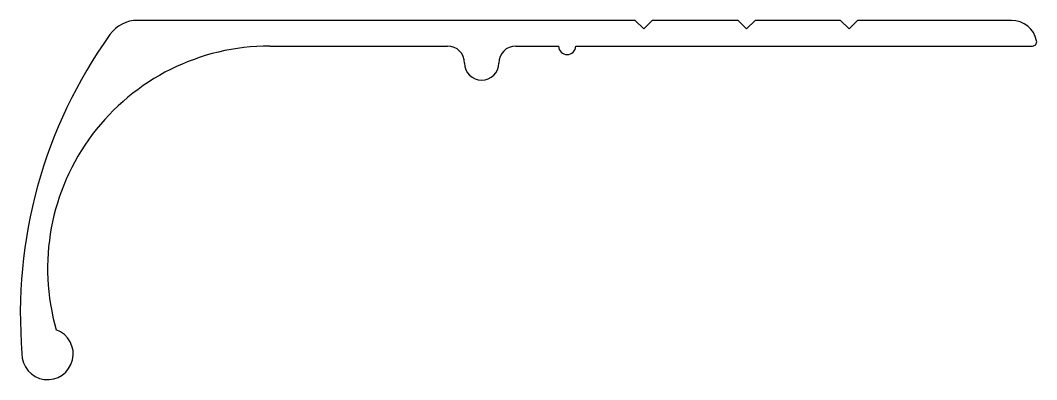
# Model space of a CAD drawing. Extents: x 556 to 615.5, y 885.4 to 906.4.
import ezdxf

# ---------------------------------------------------------------- set-up
doc = ezdxf.new("R2010")
doc.units = 0
doc.layers.get('0').update_dxf_attribs({"linetype": 'CONTINUOUS'})

msp = doc.modelspace()

# ---------------------------------------------------------------- linework, layer by layer
for p, q in [((591.97, 906.444), (562.858, 906.444)), ((592.47, 905.944), (591.97, 906.444)), ((592.97, 906.444), (592.47, 905.944)), ((597.987, 906.444), (592.97, 906.444)), ((598.487, 905.944), (597.987, 906.444)), ((598.987, 906.444), (598.487, 905.944)), ((603.987, 906.444), (598.987, 906.444)), ((604.487, 905.944), (603.987, 906.444)), ((604.987, 906.444), (604.487, 905.944)), ((613.987, 906.444), (604.987, 906.444)), ((570.586, 904.944), (580.986, 904.944)), ((584.986, 904.944), (587.487, 904.944)), ((588.487, 904.944), (615.212, 904.944))]:
    msp.add_line(p, q)
for centre, radius, start, end in [((562.858, 904.444), 2, 90, 144.36738), ((613.987, 904.944), 1.5, 11.53696, 90), ((583.99, 889.297), 28, 144.36738, 184.75435), ((615.212, 905.194), 0.25, 270, 11.53696), ((570.586, 891.944), 13, 90, 196.0193), ((580.986, 903.944), 1, 0, 90), ((584.986, 903.944), 1, 90, 180), ((587.987, 904.944), 0.5, 180, 0), ((582.986, 903.944), 1, 180, 0), ((557.586, 886.944), 1.5, 178.77669, 70.33396)]:
    msp.add_arc(centre, radius, start, end)

doc.saveas('drawing.dxf')
